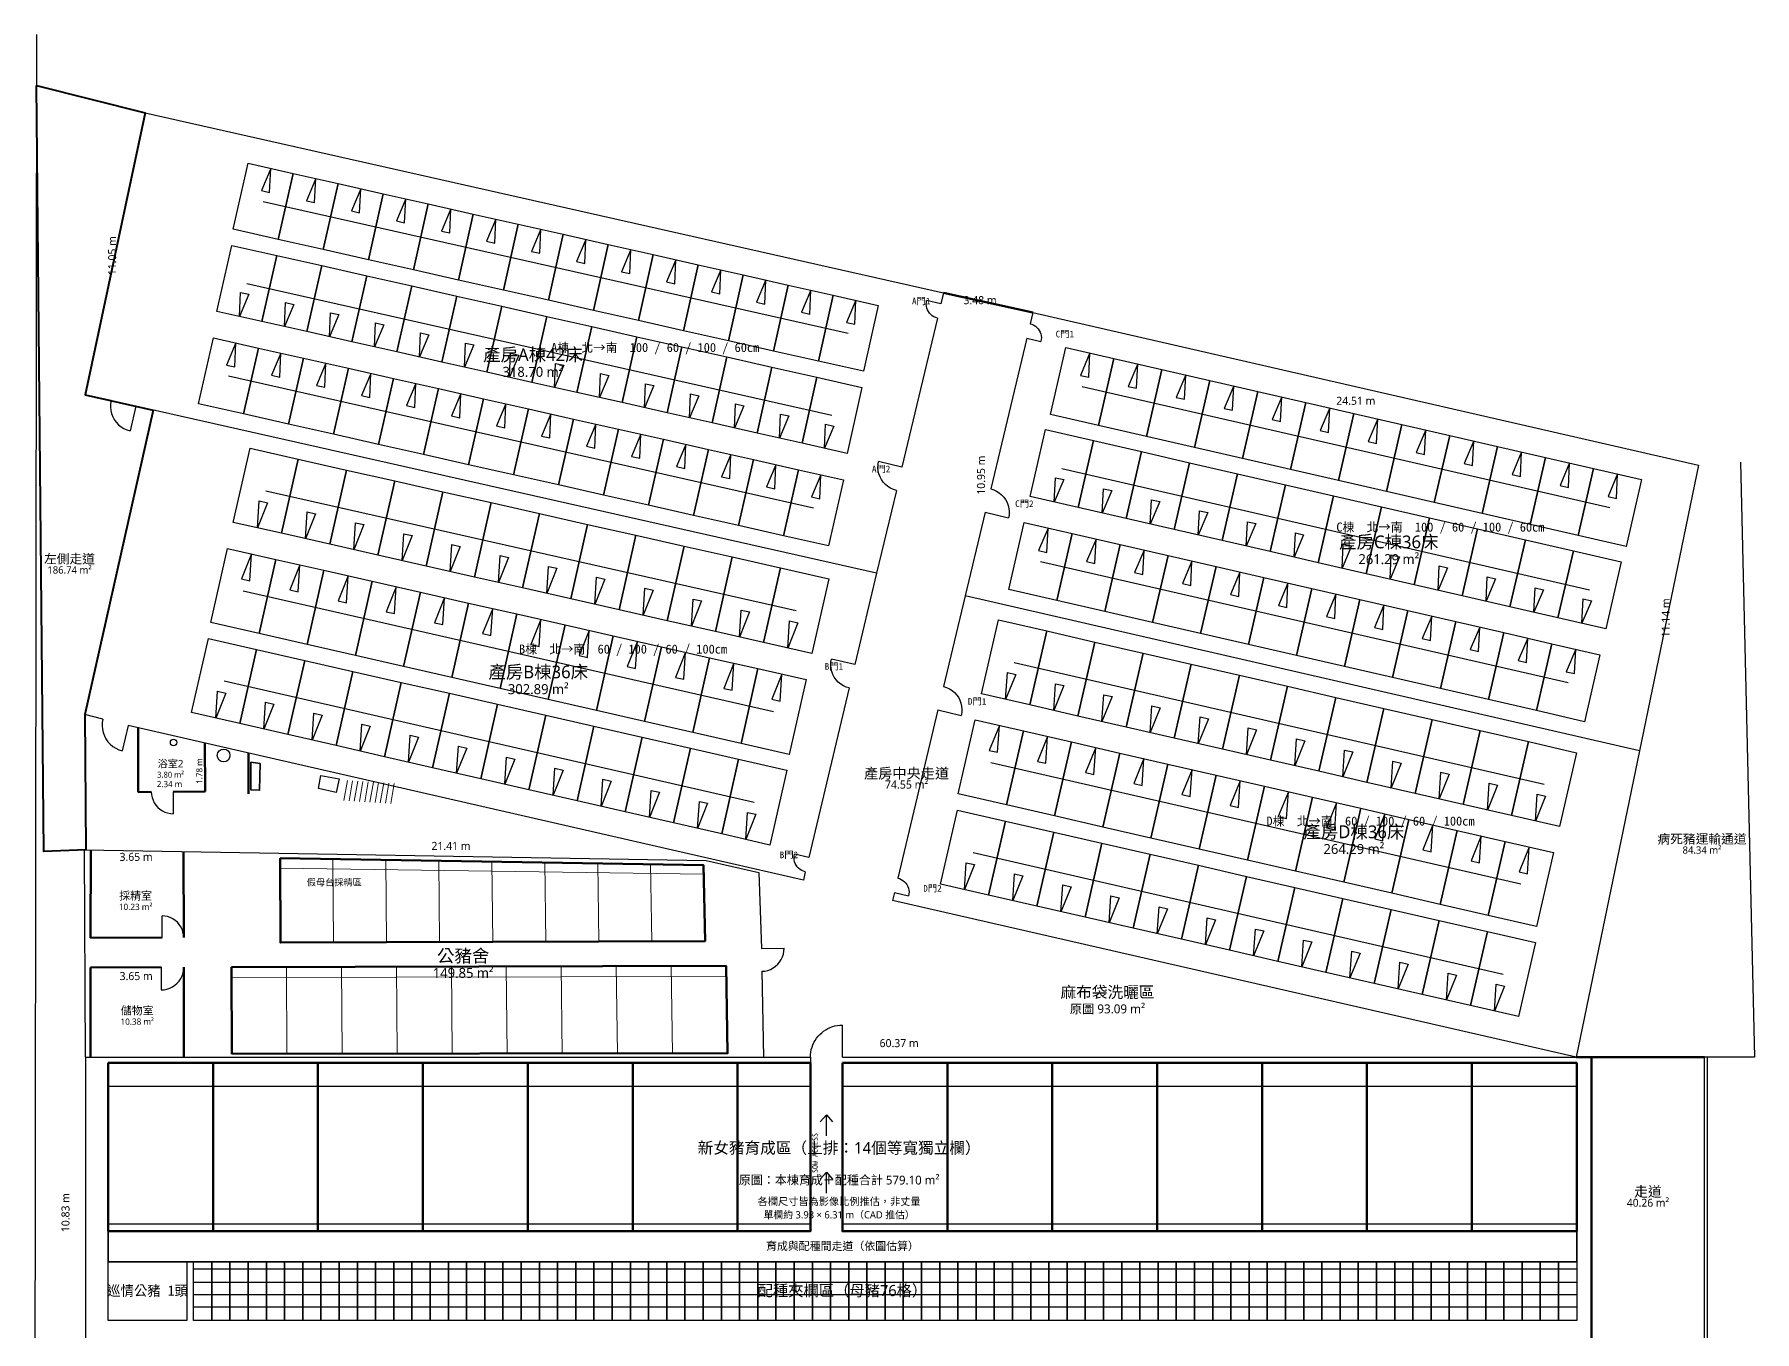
# Model space of a CAD drawing. Header units: metres. Extents: x -1.9 to 62.6, y -0.9 to 72.7.
# Drawn here: x -1.9 to 62.6, y 24 to 72.7 of the extents above; entities that cross this region are included whole.
import ezdxf

# ---------------------------------------------------------------- set-up
doc = ezdxf.new("R2010")
doc.units = ezdxf.units.M
for name, color, linetype, true_color in [('00_基地與外框', 7, 'Continuous', 0xb8c8d5), ('01_牆線_外牆', 7, 'Continuous', 0xffcd80), ('02_牆線_隔間', 7, 'Continuous', 0xd1dae2), ('03_門與開啟弧', 7, 'Continuous', 0x5bd9bd), ('04_走道界線', 7, 'Continuous', 0x6b8a9f), ('05_產床_產房', 7, 'Continuous', 0xd4a5f9), ('06_欄位_公豬舍', 7, 'Continuous', 0x83d4c4), ('07_欄位_後備女豬', 7, 'Continuous', 0xf6c06d), ('08_欄位_配種', 7, 'Continuous', 0x91d5a7), ('10_衛浴與設備', 7, 'Continuous', 0xffc8a4), ('11_家具_附屬設備', 7, 'Continuous', 0x93a5b5), ('13_產床_中心導線', 7, 'Continuous', 0x7f74aa), ('20A_文字_棟舍名稱', 7, 'Continuous', 0xf3f7fa), ('21_文字_原圖面積', 7, 'Continuous', 0x9dd7fe), ('22_文字_原圖尺寸', 7, 'Continuous', 0xffc978), ('23_文字_註解與推定', 7, 'Continuous', 0xf0a6a6), ('26_文字_CAD推估尺寸', 7, 'Continuous', 0xffad78)]:
    doc.layers.add(name, color=color, linetype=linetype, true_color=true_color)
for name, color, linetype in [('08A_配種區左側巡情公豬欄', 30, 'Continuous'), ('20B_文字_區域名稱', 7, 'Continuous'), ('52_配種欄_內部橫條', 8, 'Continuous'), ('53_育成欄_下側橫條', 2, 'Continuous'), ('V11.12.17_中央走道門號_待核', 7, 'Continuous'), ('V11.12.17_產床頭向', 7, 'Continuous'), ('V11.12.17_產房南北走道配置', 7, 'Continuous'), ('V11.12.20_母豬進出產房專用走道_待核', 4, 'Continuous'), ('V52_門扇開啟弧_真圓弧', 4, 'Continuous'), ('V63_東側通道外緣_非地籍', 4, 'Continuous'), ('V74_外側銜接_區域界線_非育成入口', 4, 'Continuous'), ('V75_育成東走道_獨立北側實牆', 7, 'CONTINUOUS'), ('V76_D棟下角至育成走道西角_獨立共牆', 7, 'Continuous')]:
    doc.layers.add(name, color=color, linetype=linetype)
doc.styles.add('CHINESE', font='msjh.ttc')

msp = doc.modelspace()

# ---------------------------------------------------------------- linework, layer by layer
at = {"layer": '00_基地與外框'}
msp.add_lwpolyline([(60.786, 34.334), (60.786, 0), (-1.918, 0), (-1.822, 72.685)], dxfattribs=at)
at = {"layer": '01_牆線_外牆'}
for points in [[(-0.018, 59.174), (2.241, 69.745)], [(2.241, 69.745), (32.166, 62.997)], [(32.166, 62.997), (32.067, 62.581)], [(31.939, 62.046), (30.605, 56.458)], [(35.512, 62.257), (35.411, 61.833)], [(35.512, 62.257), (60.471, 56.529)], [(35.283, 61.298), (33.933, 55.643)], [(0.955, 58.955), (-0.018, 59.174)], [(29.656, 52.483), (1.881, 58.746)], [(-0.032, 47.175), (2.539, 58.598)], [(60.471, 56.529), (58.254, 45.821)], [(30.396, 55.582), (29.656, 52.483)], [(33.724, 54.767), (32.975, 51.63)], [(29.656, 52.483), (28.837, 49.051)], [(32.975, 51.63), (32.163, 48.228)], [(58.254, 45.821), (32.975, 51.63)], [(28.628, 48.176), (27.11, 41.816)], [(0.651, 47.007), (-0.032, 47.175)], [(31.953, 47.352), (30.448, 41.046)], [(26.909, 40.972), (1.603, 46.772)], [(58.254, 45.821), (55.875, 34.334)], [(-0.037, 42.099), (23.267, 41.704)], [(0, 34.334), (-0.037, 42.099)], [(23.267, 41.704), (25.238, 41.253)], [(26.982, 41.281), (26.909, 40.972)], [(25.238, 41.253), (25.337, 38.402)], [(30.32, 40.511), (30.248, 40.207)], [(55.875, 34.334), (30.248, 40.207)], [(25.354, 37.552), (25.42, 34.334)], [(0, 34.334), (0, 0)], [(0, 34.334), (27.175, 34.334)], [(28.375, 34.334), (55.875, 34.334)], [(60.693, 0), (60.693, 34.334)]]:
    msp.add_lwpolyline(points, dxfattribs=at)
at = {"layer": '02_牆線_隔間', "lineweight": 60}
for p, q in [((1.97, 44.273), (1.969, 46.688)), ((2.464, 44.276), (1.97, 44.273)), ((4.482, 44.288), (3.284, 44.281)), ((0.191, 38.804), (0.194, 42.095)), ((3.674, 42.036), (3.68, 38.815)), ((2.866, 38.813), (0.191, 38.804)), ((0.187, 34.334), (0.19, 37.695)), ((0.19, 37.695), (2.833, 37.702)), ((3.683, 37.704), (3.685, 36.707)), ((3.685, 36.707), (3.689, 34.334))]:
    msp.add_line(p, q, dxfattribs=at)
at = {"layer": '02_牆線_隔間', "lineweight": 50}
for p, q in [((4.482, 44.288), (4.477, 46.113)), ((6.103, 45.741), (6.109, 44.201))]:
    msp.add_line(p, q, dxfattribs=at)
at = {"layer": '02_牆線_隔間', "lineweight": 53}
msp.add_line((56.45, 23.5), (56.45, 34.334), dxfattribs=at)
at = {"layer": '03_門與開啟弧'}
msp.add_line((28.375, 34.334), (28.375, 35.534), dxfattribs=at)
for points in [[(32.067, 62.581), (31.532, 62.709)], [(35.283, 61.298), (35.818, 61.171)], [(1.881, 58.746), (1.673, 57.819)], [(30.605, 56.458), (29.73, 56.667)], [(33.724, 54.767), (34.599, 54.558)], [(28.837, 49.051), (27.962, 49.26)], [(31.953, 47.352), (32.829, 47.143)], [(1.603, 46.772), (1.368, 45.821)], [(3.284, 44.281), (3.289, 43.461)], [(27.11, 41.816), (26.575, 41.943)], [(30.32, 40.511), (30.855, 40.383)], [(2.866, 38.813), (2.866, 39.627)], [(25.337, 38.402), (26.186, 38.419)], [(2.833, 37.702), (2.833, 36.852)], [(27.175, 34.334), (27.179, 34.428), (27.19, 34.522), (27.208, 34.614), (27.234, 34.705), (27.266, 34.793), (27.306, 34.879), (27.352, 34.961), (27.404, 35.039), (27.463, 35.113), (27.526, 35.183), (27.596, 35.246), (27.67, 35.305), (27.748, 35.357), (27.83, 35.403), (27.916, 35.443), (28.004, 35.475), (28.095, 35.501), (28.187, 35.519), (28.281, 35.53), (28.375, 35.534)]]:
    msp.add_lwpolyline(points, dxfattribs=at)
at = {"layer": '04_走道界線', "lineweight": 60}
msp.add_line((32.166, 62.997), (35.512, 62.257), dxfattribs=at)
at = {"layer": '04_走道界線', "lineweight": 40}
msp.add_lwpolyline([(-1.841, 70.769), (2.241, 69.744), (-0.018, 59.174), (2.539, 58.598), (-0.032, 47.175), (0.008, 42.099), (-1.56, 42.046)], close=True, dxfattribs=at)
at = {"layer": '04_走道界線', "lineweight": 35}
msp.add_lwpolyline([(28.375, 27.8), (55.9, 27.8), (55.9, 26.65), (0.85, 26.65), (0.85, 27.8), (27.175, 27.8)], dxfattribs=at)
at = {"layer": '05_產床_產房'}
for points in [[(6.098, 67.85), (7.785, 67.469), (7.227, 64.995), (5.54, 65.376)], [(7.785, 67.469), (9.472, 67.089), (8.914, 64.615), (7.227, 64.995)], [(9.472, 67.089), (11.159, 66.709), (10.601, 64.235), (8.914, 64.615)], [(11.159, 66.709), (12.846, 66.328), (12.288, 63.854), (10.601, 64.235)], [(12.846, 66.328), (14.533, 65.948), (13.976, 63.474), (12.288, 63.854)], [(14.533, 65.948), (16.221, 65.567), (15.663, 63.093), (13.976, 63.474)], [(16.221, 65.567), (17.908, 65.187), (17.35, 62.713), (15.663, 63.093)], [(17.908, 65.187), (19.595, 64.806), (19.037, 62.332), (17.35, 62.713)], [(5.484, 64.773), (7.171, 64.393), (6.613, 61.919), (4.926, 62.299)], [(19.595, 64.806), (21.282, 64.426), (20.724, 61.952), (19.037, 62.332)], [(7.171, 64.393), (8.858, 64.013), (8.3, 61.539), (6.613, 61.919)], [(8.858, 64.013), (10.545, 63.632), (9.988, 61.158), (8.3, 61.539)], [(21.282, 64.426), (22.969, 64.046), (22.411, 61.572), (20.724, 61.952)], [(22.969, 64.046), (24.656, 63.665), (24.099, 61.191), (22.411, 61.572)], [(10.545, 63.632), (12.232, 63.252), (11.675, 60.778), (9.988, 61.158)], [(12.232, 63.252), (13.92, 62.871), (13.362, 60.397), (11.675, 60.778)], [(24.656, 63.665), (26.344, 63.285), (25.786, 60.811), (24.099, 61.191)], [(26.344, 63.285), (28.031, 62.904), (27.473, 60.43), (25.786, 60.811)], [(13.92, 62.871), (15.607, 62.491), (15.049, 60.017), (13.362, 60.397)], [(28.031, 62.904), (29.718, 62.524), (29.16, 60.05), (27.473, 60.43)], [(15.607, 62.491), (17.294, 62.11), (16.736, 59.636), (15.049, 60.017)], [(17.294, 62.11), (18.981, 61.73), (18.423, 59.256), (16.736, 59.636)], [(4.791, 61.305), (6.478, 60.924), (5.92, 58.45), (4.233, 58.831)], [(18.981, 61.73), (20.669, 61.349), (20.111, 58.876), (18.423, 59.256)], [(20.669, 61.349), (22.356, 60.969), (21.798, 58.495), (20.111, 58.876)], [(6.478, 60.924), (8.166, 60.544), (7.608, 58.07), (5.92, 58.45)], [(22.356, 60.969), (24.043, 60.589), (23.485, 58.115), (21.798, 58.495)], [(36.752, 60.946), (38.551, 60.533), (37.975, 58.023), (36.176, 58.436)], [(8.166, 60.544), (9.853, 60.163), (9.295, 57.689), (7.608, 58.07)], [(9.853, 60.163), (11.54, 59.783), (10.982, 57.309), (9.295, 57.689)], [(24.043, 60.589), (25.73, 60.208), (25.172, 57.734), (23.485, 58.115)], [(25.73, 60.208), (27.417, 59.828), (26.859, 57.354), (25.172, 57.734)], [(38.551, 60.533), (40.349, 60.12), (39.773, 57.61), (37.975, 58.023)], [(40.349, 60.12), (42.148, 59.708), (41.571, 57.197), (39.773, 57.61)], [(11.54, 59.783), (13.227, 59.403), (12.669, 56.928), (10.982, 57.309)], [(13.227, 59.403), (14.914, 59.022), (14.356, 56.548), (12.669, 56.928)], [(27.417, 59.828), (29.104, 59.447), (28.547, 56.973), (26.859, 57.354)], [(42.148, 59.708), (43.946, 59.295), (43.37, 56.784), (41.571, 57.197)], [(14.914, 59.022), (16.601, 58.642), (16.044, 56.168), (14.356, 56.548)], [(43.946, 59.295), (45.744, 58.882), (45.168, 56.372), (43.37, 56.784)], [(45.744, 58.882), (47.543, 58.47), (46.967, 55.959), (45.168, 56.372)], [(16.601, 58.642), (18.289, 58.261), (17.731, 55.787), (16.044, 56.168)], [(18.289, 58.261), (19.976, 57.881), (19.418, 55.407), (17.731, 55.787)], [(47.543, 58.47), (49.341, 58.057), (48.765, 55.546), (46.967, 55.959)], [(49.341, 58.057), (51.14, 57.644), (50.563, 55.133), (48.765, 55.546)], [(19.976, 57.881), (21.663, 57.5), (21.105, 55.026), (19.418, 55.407)], [(21.663, 57.5), (23.35, 57.12), (22.792, 54.646), (21.105, 55.026)], [(35.993, 57.863), (37.791, 57.45), (37.215, 54.94), (35.417, 55.353)], [(37.791, 57.45), (39.59, 57.037), (39.013, 54.527), (37.215, 54.94)], [(51.14, 57.644), (52.938, 57.231), (52.362, 54.72), (50.563, 55.133)], [(6.166, 57.165), (7.974, 56.757), (7.347, 53.975), (5.539, 54.385)], [(7.974, 56.757), (9.782, 56.349), (9.154, 53.565), (7.347, 53.975)], [(23.35, 57.12), (25.037, 56.739), (24.479, 54.266), (22.792, 54.646)], [(39.59, 57.037), (41.388, 56.624), (40.812, 54.114), (39.013, 54.527)], [(52.938, 57.231), (54.736, 56.819), (54.16, 54.307), (52.362, 54.72)], [(54.736, 56.819), (56.535, 56.406), (55.958, 53.894), (54.16, 54.307)], [(9.782, 56.349), (11.59, 55.942), (10.961, 53.155), (9.154, 53.565)], [(25.037, 56.739), (26.724, 56.359), (26.167, 53.885), (24.479, 54.266)], [(26.724, 56.359), (28.412, 55.979), (27.854, 53.505), (26.167, 53.885)], [(41.388, 56.624), (43.186, 56.211), (42.61, 53.7), (40.812, 54.114)], [(43.186, 56.211), (44.984, 55.798), (44.408, 53.287), (42.61, 53.7)], [(56.535, 56.406), (58.333, 55.993), (57.757, 53.481), (55.958, 53.894)], [(11.59, 55.942), (13.398, 55.534), (12.769, 52.746), (10.961, 53.155)], [(13.398, 55.534), (15.206, 55.127), (14.576, 52.336), (12.769, 52.746)], [(44.984, 55.798), (46.783, 55.385), (46.207, 52.874), (44.408, 53.287)], [(15.206, 55.127), (17.014, 54.719), (16.384, 51.926), (14.576, 52.336)], [(46.783, 55.385), (48.581, 54.972), (48.005, 52.461), (46.207, 52.874)], [(48.581, 54.972), (50.38, 54.559), (49.803, 52.048), (48.005, 52.461)], [(17.014, 54.719), (18.822, 54.311), (18.191, 51.516), (16.384, 51.926)], [(18.822, 54.311), (20.63, 53.903), (19.999, 51.106), (18.191, 51.516)], [(35.185, 54.38), (36.984, 53.967), (36.407, 51.457), (34.609, 51.87)], [(50.38, 54.559), (52.178, 54.147), (51.602, 51.635), (49.803, 52.048)], [(20.63, 53.903), (22.437, 53.496), (21.806, 50.697), (19.999, 51.106)], [(36.984, 53.967), (38.782, 53.554), (38.206, 51.043), (36.407, 51.457)], [(38.782, 53.554), (40.58, 53.141), (40.004, 50.63), (38.206, 51.043)], [(52.178, 54.147), (53.976, 53.734), (53.4, 51.222), (51.602, 51.635)], [(53.976, 53.734), (55.775, 53.321), (55.198, 50.809), (53.4, 51.222)], [(5.323, 53.409), (7.13, 52.999), (6.503, 50.216), (4.696, 50.628)], [(7.13, 52.999), (8.938, 52.589), (8.31, 49.805), (6.503, 50.216)], [(22.437, 53.496), (24.245, 53.088), (23.614, 50.287), (21.806, 50.697)], [(24.245, 53.088), (26.053, 52.68), (25.421, 49.877), (23.614, 50.287)], [(40.58, 53.141), (42.379, 52.728), (41.802, 50.217), (40.004, 50.63)], [(55.775, 53.321), (57.573, 52.908), (56.996, 50.396), (55.198, 50.809)], [(8.938, 52.589), (10.745, 52.179), (10.117, 49.393), (8.31, 49.805)], [(26.053, 52.68), (27.861, 52.273), (27.229, 49.467), (25.421, 49.877)], [(42.379, 52.728), (44.177, 52.315), (43.601, 49.804), (41.802, 50.217)], [(44.177, 52.315), (45.975, 51.901), (45.399, 49.391), (43.601, 49.804)], [(10.745, 52.179), (12.552, 51.769), (11.924, 48.981), (10.117, 49.393)], [(12.552, 51.769), (14.36, 51.36), (13.731, 48.569), (11.924, 48.981)], [(45.975, 51.901), (47.773, 51.489), (47.197, 48.977), (45.399, 49.391)], [(14.36, 51.36), (16.167, 50.95), (15.538, 48.157), (13.731, 48.569)], [(16.167, 50.95), (17.975, 50.54), (17.345, 47.745), (15.538, 48.157)], [(47.773, 51.489), (49.572, 51.075), (48.995, 48.564), (47.197, 48.977)], [(49.572, 51.075), (51.37, 50.662), (50.794, 48.151), (48.995, 48.564)], [(17.975, 50.54), (19.782, 50.13), (19.151, 47.333), (17.345, 47.745)], [(34.227, 50.727), (36.033, 50.312), (35.395, 47.537), (33.589, 47.951)], [(36.033, 50.312), (37.839, 49.897), (37.201, 47.122), (35.395, 47.537)], [(51.37, 50.662), (53.168, 50.249), (52.592, 47.738), (50.794, 48.151)], [(4.603, 50.034), (6.41, 49.622), (5.783, 46.84), (3.976, 47.254)], [(19.782, 50.13), (21.59, 49.72), (20.959, 46.921), (19.151, 47.333)], [(21.59, 49.72), (23.397, 49.311), (22.765, 46.509), (20.959, 46.921)], [(37.839, 49.897), (39.645, 49.482), (39.007, 46.707), (37.201, 47.122)], [(53.168, 50.249), (54.967, 49.836), (54.39, 47.324), (52.592, 47.738)], [(54.967, 49.836), (56.765, 49.423), (56.188, 46.911), (54.39, 47.324)], [(6.41, 49.622), (8.217, 49.21), (7.589, 46.426), (5.783, 46.84)], [(8.217, 49.21), (10.024, 48.798), (9.396, 46.012), (7.589, 46.426)], [(23.397, 49.311), (25.204, 48.901), (24.572, 46.098), (22.765, 46.509)], [(39.645, 49.482), (41.451, 49.067), (40.813, 46.293), (39.007, 46.707)], [(41.451, 49.067), (43.257, 48.652), (42.619, 45.878), (40.813, 46.293)], [(10.024, 48.798), (11.831, 48.386), (11.202, 45.598), (9.396, 46.012)], [(11.831, 48.386), (13.638, 47.975), (13.009, 45.184), (11.202, 45.598)], [(25.204, 48.901), (27.012, 48.491), (26.379, 45.686), (24.572, 46.098)], [(43.257, 48.652), (45.062, 48.237), (44.425, 45.464), (42.619, 45.878)], [(13.638, 47.975), (15.445, 47.563), (14.815, 44.77), (13.009, 45.184)], [(45.062, 48.237), (46.868, 47.822), (46.231, 45.049), (44.425, 45.464)], [(46.868, 47.822), (48.674, 47.407), (48.037, 44.634), (46.231, 45.049)], [(15.445, 47.563), (17.252, 47.151), (16.622, 44.356), (14.815, 44.77)], [(17.252, 47.151), (19.059, 46.739), (18.428, 43.942), (16.622, 44.356)], [(48.674, 47.407), (50.48, 46.992), (49.843, 44.22), (48.037, 44.634)], [(19.059, 46.739), (20.866, 46.327), (20.235, 43.528), (18.428, 43.942)], [(33.355, 46.979), (35.161, 46.564), (34.524, 43.79), (32.718, 44.204)], [(35.161, 46.564), (36.967, 46.15), (36.33, 43.375), (34.524, 43.79)], [(50.48, 46.992), (52.286, 46.577), (51.649, 43.805), (49.843, 44.22)], [(52.286, 46.577), (54.092, 46.162), (53.456, 43.39), (51.649, 43.805)], [(20.866, 46.327), (22.673, 45.915), (22.041, 43.114), (20.235, 43.528)], [(22.673, 45.915), (24.48, 45.503), (23.848, 42.7), (22.041, 43.114)], [(36.967, 46.15), (38.773, 45.735), (38.136, 42.961), (36.33, 43.375)], [(54.092, 46.162), (55.898, 45.747), (55.261, 42.976), (53.456, 43.39)], [(24.48, 45.503), (26.287, 45.091), (25.654, 42.286), (23.848, 42.7)], [(38.773, 45.735), (40.579, 45.32), (39.942, 42.547), (38.136, 42.961)], [(40.579, 45.32), (42.385, 44.906), (41.748, 42.133), (39.942, 42.547)], [(42.385, 44.906), (44.191, 44.491), (43.554, 41.718), (41.748, 42.133)], [(44.191, 44.491), (45.998, 44.077), (45.36, 41.304), (43.554, 41.718)], [(45.998, 44.077), (47.803, 43.662), (47.166, 40.89), (45.36, 41.304)], [(32.687, 43.595), (34.493, 43.181), (33.855, 40.406), (32.049, 40.82)], [(47.803, 43.662), (49.61, 43.247), (48.973, 40.475), (47.166, 40.89)], [(49.61, 43.247), (51.416, 42.833), (50.779, 40.061), (48.973, 40.475)], [(34.493, 43.181), (36.299, 42.767), (35.661, 39.992), (33.855, 40.406)], [(36.299, 42.767), (38.105, 42.353), (37.468, 39.578), (35.661, 39.992)], [(51.416, 42.833), (53.222, 42.418), (52.585, 39.647), (50.779, 40.061)], [(38.105, 42.353), (39.911, 41.938), (39.274, 39.164), (37.468, 39.578)], [(39.911, 41.938), (41.717, 41.524), (41.08, 38.751), (39.274, 39.164)], [(53.222, 42.418), (55.028, 42.003), (54.391, 39.232), (52.585, 39.647)], [(41.717, 41.524), (43.523, 41.11), (42.886, 38.337), (41.08, 38.751)], [(43.523, 41.11), (45.33, 40.695), (44.692, 37.923), (42.886, 38.337)], [(45.33, 40.695), (47.136, 40.281), (46.499, 37.509), (44.692, 37.923)], [(47.136, 40.281), (48.942, 39.867), (48.305, 37.095), (46.499, 37.509)], [(48.942, 39.867), (50.748, 39.453), (50.111, 36.681), (48.305, 37.095)], [(50.748, 39.453), (52.554, 39.038), (51.917, 36.267), (50.111, 36.681)], [(52.554, 39.038), (54.36, 38.624), (53.724, 35.853), (51.917, 36.267)]]:
    msp.add_lwpolyline(points, close=True, dxfattribs=at)
at = {"layer": '06_欄位_公豬舍', "lineweight": 18}
for p, q in [((7.293, 41.417), (23.176, 41.187)), ((5.478, 37.315), (24.018, 37.36))]:
    msp.add_line(p, q, dxfattribs=at)
at = {"layer": '06_欄位_公豬舍', "lineweight": 13}
for p, q in [((9.276, 41.764), (9.293, 38.634)), ((11.261, 41.731), (11.283, 38.64)), ((13.246, 41.697), (13.273, 38.647)), ((15.231, 41.663), (15.263, 38.654)), ((17.216, 41.63), (17.253, 38.66)), ((19.2, 41.596), (19.243, 38.667)), ((21.185, 41.562), (21.233, 38.673)), ((7.536, 37.71), (7.549, 34.459)), ((9.596, 37.716), (9.614, 34.46)), ((11.655, 37.721), (11.679, 34.462)), ((13.714, 37.727), (13.744, 34.464)), ((15.774, 37.732), (15.809, 34.466)), ((17.833, 37.738), (17.873, 34.468)), ((19.892, 37.743), (19.938, 34.47)), ((21.951, 37.748), (22.003, 34.472))]:
    msp.add_line(p, q, dxfattribs=at)
at = {"layer": '06_欄位_公豬舍', "lineweight": 50}
for points in [[(7.292, 41.798), (23.17, 41.529), (23.223, 38.68), (7.302, 38.627)], [(5.477, 37.705), (24.011, 37.754), (24.068, 34.474), (5.484, 34.457)]]:
    msp.add_lwpolyline(points, close=True, dxfattribs=at)
at = {"layer": '07_欄位_後備女豬'}
for p, q in [((0.85, 33.244), (27.175, 33.244)), ((28.375, 33.244), (55.9, 33.244))]:
    msp.add_line(p, q, dxfattribs=at)
at = {"layer": '07_欄位_後備女豬', "lineweight": 50}
for points in [[(0.85, 34.114), (4.782, 34.114), (4.782, 27.8), (0.85, 27.8)], [(4.782, 34.114), (8.714, 34.114), (8.714, 27.8), (4.782, 27.8)], [(8.714, 34.114), (12.646, 34.114), (12.646, 27.8), (8.714, 27.8)], [(12.646, 34.114), (16.579, 34.114), (16.579, 27.8), (12.646, 27.8)], [(16.579, 34.114), (20.511, 34.114), (20.511, 27.8), (16.579, 27.8)], [(20.511, 34.114), (24.443, 34.114), (24.443, 27.8), (20.511, 27.8)], [(24.443, 34.114), (27.175, 34.114), (27.175, 27.8), (24.443, 27.8)], [(28.375, 34.114), (32.307, 34.114), (32.307, 27.8), (28.375, 27.8)], [(32.307, 34.114), (36.239, 34.114), (36.239, 27.8), (32.307, 27.8)], [(36.239, 34.114), (40.171, 34.114), (40.171, 27.8), (36.239, 27.8)], [(40.171, 34.114), (44.104, 34.114), (44.104, 27.8), (40.171, 27.8)], [(44.104, 34.114), (48.036, 34.114), (48.036, 27.8), (44.104, 27.8)], [(48.036, 34.114), (51.968, 34.114), (51.968, 27.8), (48.036, 27.8)], [(51.968, 34.114), (55.9, 34.114), (55.9, 27.8), (51.968, 27.8)]]:
    msp.add_lwpolyline(points, close=True, dxfattribs=at)
at = {"layer": '08_欄位_配種'}
msp.add_line((4.05, 26.386), (55.9, 26.386), dxfattribs=at)
for points in [[(4.05, 26.65), (4.732, 26.65), (4.732, 24.45), (4.05, 24.45)], [(4.732, 26.65), (5.414, 26.65), (5.414, 24.45), (4.732, 24.45)], [(5.414, 26.65), (6.097, 26.65), (6.097, 24.45), (5.414, 24.45)], [(6.097, 26.65), (6.779, 26.65), (6.779, 24.45), (6.097, 24.45)], [(6.779, 26.65), (7.461, 26.65), (7.461, 24.45), (6.779, 24.45)], [(7.461, 26.65), (8.143, 26.65), (8.143, 24.45), (7.461, 24.45)], [(8.143, 26.65), (8.826, 26.65), (8.826, 24.45), (8.143, 24.45)], [(8.826, 26.65), (9.508, 26.65), (9.508, 24.45), (8.826, 24.45)], [(9.508, 26.65), (10.19, 26.65), (10.19, 24.45), (9.508, 24.45)], [(10.19, 26.65), (10.872, 26.65), (10.872, 24.45), (10.19, 24.45)], [(10.872, 26.65), (11.555, 26.65), (11.555, 24.45), (10.872, 24.45)], [(11.555, 26.65), (12.237, 26.65), (12.237, 24.45), (11.555, 24.45)], [(12.237, 26.65), (12.919, 26.65), (12.919, 24.45), (12.237, 24.45)], [(12.919, 26.65), (13.601, 26.65), (13.601, 24.45), (12.919, 24.45)], [(13.601, 26.65), (14.284, 26.65), (14.284, 24.45), (13.601, 24.45)], [(14.284, 26.65), (14.966, 26.65), (14.966, 24.45), (14.284, 24.45)], [(14.966, 26.65), (15.648, 26.65), (15.648, 24.45), (14.966, 24.45)], [(15.648, 26.65), (16.33, 26.65), (16.33, 24.45), (15.648, 24.45)], [(16.33, 26.65), (17.012, 26.65), (17.012, 24.45), (16.33, 24.45)], [(17.012, 26.65), (17.695, 26.65), (17.695, 24.45), (17.012, 24.45)], [(17.695, 26.65), (18.377, 26.65), (18.377, 24.45), (17.695, 24.45)], [(18.377, 26.65), (19.059, 26.65), (19.059, 24.45), (18.377, 24.45)], [(19.059, 26.65), (19.741, 26.65), (19.741, 24.45), (19.059, 24.45)], [(19.741, 26.65), (20.424, 26.65), (20.424, 24.45), (19.741, 24.45)], [(20.424, 26.65), (21.106, 26.65), (21.106, 24.45), (20.424, 24.45)], [(21.106, 26.65), (21.788, 26.65), (21.788, 24.45), (21.106, 24.45)], [(21.788, 26.65), (22.47, 26.65), (22.47, 24.45), (21.788, 24.45)], [(22.47, 26.65), (23.153, 26.65), (23.153, 24.45), (22.47, 24.45)], [(23.153, 26.65), (23.835, 26.65), (23.835, 24.45), (23.153, 24.45)], [(23.835, 26.65), (24.517, 26.65), (24.517, 24.45), (23.835, 24.45)], [(24.517, 26.65), (25.199, 26.65), (25.199, 24.45), (24.517, 24.45)], [(25.199, 26.65), (25.882, 26.65), (25.882, 24.45), (25.199, 24.45)], [(25.882, 26.65), (26.564, 26.65), (26.564, 24.45), (25.882, 24.45)], [(26.564, 26.65), (27.246, 26.65), (27.246, 24.45), (26.564, 24.45)], [(27.246, 26.65), (27.928, 26.65), (27.928, 24.45), (27.246, 24.45)], [(27.928, 26.65), (28.611, 26.65), (28.611, 24.45), (27.928, 24.45)], [(28.611, 26.65), (29.293, 26.65), (29.293, 24.45), (28.611, 24.45)], [(29.293, 26.65), (29.975, 26.65), (29.975, 24.45), (29.293, 24.45)], [(29.975, 26.65), (30.657, 26.65), (30.657, 24.45), (29.975, 24.45)], [(30.657, 26.65), (31.339, 26.65), (31.339, 24.45), (30.657, 24.45)], [(31.339, 26.65), (32.022, 26.65), (32.022, 24.45), (31.339, 24.45)], [(32.022, 26.65), (32.704, 26.65), (32.704, 24.45), (32.022, 24.45)], [(32.704, 26.65), (33.386, 26.65), (33.386, 24.45), (32.704, 24.45)], [(33.386, 26.65), (34.068, 26.65), (34.068, 24.45), (33.386, 24.45)], [(34.068, 26.65), (34.751, 26.65), (34.751, 24.45), (34.068, 24.45)], [(34.751, 26.65), (35.433, 26.65), (35.433, 24.45), (34.751, 24.45)], [(35.433, 26.65), (36.115, 26.65), (36.115, 24.45), (35.433, 24.45)], [(36.115, 26.65), (36.797, 26.65), (36.797, 24.45), (36.115, 24.45)], [(36.797, 26.65), (37.48, 26.65), (37.48, 24.45), (36.797, 24.45)], [(37.48, 26.65), (38.162, 26.65), (38.162, 24.45), (37.48, 24.45)], [(38.162, 26.65), (38.844, 26.65), (38.844, 24.45), (38.162, 24.45)], [(38.844, 26.65), (39.526, 26.65), (39.526, 24.45), (38.844, 24.45)], [(39.526, 26.65), (40.209, 26.65), (40.209, 24.45), (39.526, 24.45)], [(40.209, 26.65), (40.891, 26.65), (40.891, 24.45), (40.209, 24.45)], [(40.891, 26.65), (41.573, 26.65), (41.573, 24.45), (40.891, 24.45)], [(41.573, 26.65), (42.255, 26.65), (42.255, 24.45), (41.573, 24.45)], [(42.255, 26.65), (42.938, 26.65), (42.938, 24.45), (42.255, 24.45)], [(42.938, 26.65), (43.62, 26.65), (43.62, 24.45), (42.938, 24.45)], [(43.62, 26.65), (44.302, 26.65), (44.302, 24.45), (43.62, 24.45)], [(44.302, 26.65), (44.984, 26.65), (44.984, 24.45), (44.302, 24.45)], [(44.984, 26.65), (45.666, 26.65), (45.666, 24.45), (44.984, 24.45)], [(45.666, 26.65), (46.349, 26.65), (46.349, 24.45), (45.666, 24.45)], [(46.349, 26.65), (47.031, 26.65), (47.031, 24.45), (46.349, 24.45)], [(47.031, 26.65), (47.713, 26.65), (47.713, 24.45), (47.031, 24.45)], [(47.713, 26.65), (48.395, 26.65), (48.395, 24.45), (47.713, 24.45)], [(48.395, 26.65), (49.078, 26.65), (49.078, 24.45), (48.395, 24.45)], [(49.078, 26.65), (49.76, 26.65), (49.76, 24.45), (49.078, 24.45)], [(49.76, 26.65), (50.442, 26.65), (50.442, 24.45), (49.76, 24.45)], [(50.442, 26.65), (51.124, 26.65), (51.124, 24.45), (50.442, 24.45)], [(51.124, 26.65), (51.807, 26.65), (51.807, 24.45), (51.124, 24.45)], [(51.807, 26.65), (52.489, 26.65), (52.489, 24.45), (51.807, 24.45)], [(52.489, 26.65), (53.171, 26.65), (53.171, 24.45), (52.489, 24.45)], [(53.171, 26.65), (53.853, 26.65), (53.853, 24.45), (53.171, 24.45)], [(53.853, 26.65), (54.536, 26.65), (54.536, 24.45), (53.853, 24.45)], [(54.536, 26.65), (55.218, 26.65), (55.218, 24.45), (54.536, 24.45)], [(55.218, 26.65), (55.9, 26.65), (55.9, 24.45), (55.218, 24.45)]]:
    msp.add_lwpolyline(points, close=True, dxfattribs=at)
at = {"layer": '08A_配種區左側巡情公豬欄'}
msp.add_lwpolyline([(0.85, 26.65), (3.8, 26.65), (3.8, 24.45), (0.85, 24.45)], close=True, dxfattribs=at)
at = {"layer": '10_衛浴與設備', "lineweight": 35}
msp.add_lwpolyline([(6.193, 45.397), (6.541, 45.341), (6.526, 44.337), (6.197, 44.354)], close=True, dxfattribs=at)
at = {"layer": '10_衛浴與設備'}
for centre, radius in [((3.299, 46.13), 0.12), ((5.174, 45.643), 0.24)]:
    msp.add_circle(centre, radius, dxfattribs=at)
at = {"layer": '11_家具_附屬設備', "lineweight": 18}
for p, q in [((9.815, 44.708), (9.684, 43.952)), ((10.01, 44.695), (9.879, 43.939)), ((10.205, 44.683), (10.074, 43.927)), ((10.399, 44.671), (10.269, 43.915)), ((10.594, 44.658), (10.464, 43.902)), ((10.789, 44.646), (10.658, 43.89)), ((10.984, 44.634), (10.853, 43.877)), ((11.179, 44.621), (11.048, 43.865)), ((11.374, 44.609), (11.243, 43.852)), ((11.569, 44.597), (11.439, 43.84))]:
    msp.add_line(p, q, dxfattribs=at)
at = {"layer": '11_家具_附屬設備', "lineweight": 30}
msp.add_lwpolyline([(8.822, 44.895), (9.504, 44.764), (9.39, 44.26), (8.728, 44.411)], close=True, dxfattribs=at)
at = {"layer": '13_產床_中心導線'}
for points in [[(6.662, 66.423), (28.595, 61.477)], [(6.048, 63.346), (27.982, 58.401)], [(5.356, 59.877), (27.289, 54.932)], [(37.364, 59.485), (57.146, 54.944)], [(36.604, 56.401), (56.386, 51.858)], [(6.756, 55.57), (26.641, 51.075)], [(35.796, 52.918), (55.578, 48.374)], [(5.913, 51.813), (25.792, 47.294)], [(34.811, 49.132), (54.677, 44.569)], [(5.193, 48.438), (25.067, 43.895)], [(33.939, 45.384), (53.806, 40.825)], [(33.271, 42.001), (53.139, 37.445)]]:
    msp.add_lwpolyline(points, dxfattribs=at)
at = {"layer": '52_配種欄_內部橫條'}
for p, q in [((4.05, 25.89), (55.9, 25.89)), ((4.05, 25.43), (55.9, 25.43)), ((4.05, 24.97), (55.9, 24.97))]:
    msp.add_line(p, q, dxfattribs=at)
at = {"layer": '53_育成欄_下側橫條'}
for p, q in [((0.85, 28.08), (27.175, 28.08)), ((28.375, 28.08), (55.9, 28.08))]:
    msp.add_line(p, q, dxfattribs=at)
at = {"layer": 'V11.12.17_產床頭向'}
for points in [[(6.941, 67.66), (6.59, 66.829), (6.902, 66.759)], [(8.628, 67.279), (8.277, 66.449), (8.589, 66.378)], [(10.315, 66.899), (9.964, 66.068), (10.276, 65.998)], [(12.002, 66.518), (11.651, 65.688), (11.963, 65.617)], [(13.69, 66.138), (13.338, 65.307), (13.651, 65.237)], [(15.377, 65.758), (15.026, 64.927), (15.338, 64.856)], [(17.064, 65.377), (16.713, 64.546), (17.025, 64.476)], [(18.751, 64.997), (18.4, 64.166), (18.712, 64.096)], [(20.439, 64.616), (20.087, 63.786), (20.399, 63.715)], [(22.126, 64.236), (21.774, 63.405), (22.087, 63.335)], [(23.813, 63.855), (23.462, 63.025), (23.774, 62.954)], [(25.5, 63.475), (25.149, 62.644), (25.461, 62.574)], [(5.77, 62.109), (5.809, 63.01), (6.121, 62.94)], [(7.457, 61.729), (7.496, 62.63), (7.808, 62.559)], [(27.187, 63.094), (26.836, 62.264), (27.148, 62.193)], [(28.874, 62.714), (28.523, 61.883), (28.835, 61.813)], [(9.144, 61.348), (9.183, 62.249), (9.495, 62.179)], [(10.831, 60.968), (10.87, 61.869), (11.182, 61.799)], [(12.518, 60.587), (12.557, 61.489), (12.87, 61.418)], [(5.635, 61.114), (5.283, 60.284), (5.596, 60.213)], [(7.322, 60.734), (6.971, 59.903), (7.283, 59.833)], [(14.206, 60.207), (14.245, 61.108), (14.557, 61.038)], [(15.893, 59.827), (15.932, 60.728), (16.244, 60.657)], [(37.652, 60.74), (37.294, 59.897), (37.606, 59.825)], [(9.009, 60.354), (8.658, 59.523), (8.97, 59.453)], [(17.58, 59.446), (17.619, 60.347), (17.931, 60.277)], [(39.45, 60.327), (39.092, 59.484), (39.404, 59.413)], [(10.696, 59.973), (10.345, 59.142), (10.657, 59.072)], [(12.383, 59.593), (12.032, 58.762), (12.344, 58.692)], [(19.267, 59.066), (19.306, 59.967), (19.618, 59.896)], [(20.954, 58.685), (20.993, 59.586), (21.305, 59.516)], [(41.248, 59.914), (40.891, 59.071), (41.203, 59)], [(43.047, 59.502), (42.689, 58.659), (43.001, 58.587)], [(14.071, 59.212), (13.719, 58.382), (14.031, 58.311)], [(15.758, 58.832), (15.406, 58.001), (15.719, 57.931)], [(22.641, 58.305), (22.68, 59.206), (22.993, 59.136)], [(24.328, 57.924), (24.368, 58.825), (24.68, 58.755)], [(44.845, 59.089), (44.487, 58.246), (44.799, 58.174)], [(17.445, 58.451), (17.094, 57.621), (17.406, 57.55)], [(19.132, 58.071), (18.781, 57.24), (19.093, 57.17)], [(26.016, 57.544), (26.055, 58.445), (26.367, 58.375)], [(27.703, 57.164), (27.742, 58.065), (28.054, 57.994)], [(46.644, 58.676), (46.286, 57.833), (46.598, 57.761)], [(48.442, 58.263), (48.084, 57.42), (48.396, 57.349)], [(20.819, 57.691), (20.468, 56.86), (20.78, 56.789)], [(50.24, 57.851), (49.883, 57.007), (50.195, 56.936)], [(52.039, 57.438), (51.681, 56.595), (51.993, 56.523)], [(22.506, 57.31), (22.155, 56.48), (22.467, 56.409)], [(24.194, 56.93), (23.842, 56.099), (24.154, 56.029)], [(53.837, 57.025), (53.48, 56.182), (53.791, 56.11)], [(25.881, 56.549), (25.529, 55.719), (25.842, 55.648)], [(27.568, 56.169), (27.217, 55.338), (27.529, 55.268)], [(55.636, 56.612), (55.278, 55.769), (55.59, 55.698)], [(57.434, 56.2), (57.076, 55.356), (57.388, 55.285)], [(36.316, 55.146), (36.362, 56.06), (36.673, 55.989)], [(38.114, 54.733), (38.16, 55.647), (38.472, 55.576)], [(6.443, 54.18), (6.506, 55.188), (6.819, 55.118)], [(39.913, 54.32), (39.958, 55.234), (40.27, 55.163)], [(41.711, 53.907), (41.757, 54.822), (42.069, 54.75)], [(8.25, 53.77), (8.314, 54.779), (8.626, 54.709)], [(10.058, 53.36), (10.121, 54.37), (10.434, 54.3)], [(36.084, 54.173), (35.727, 53.331), (36.039, 53.259)], [(43.509, 53.494), (43.555, 54.409), (43.867, 54.337)], [(11.865, 52.95), (11.929, 53.961), (12.241, 53.891)], [(13.673, 52.541), (13.737, 53.552), (14.049, 53.482)], [(37.883, 53.76), (37.525, 52.917), (37.837, 52.846)], [(45.307, 53.081), (45.353, 53.995), (45.665, 53.924)], [(47.106, 52.668), (47.151, 53.582), (47.463, 53.511)], [(6.226, 53.204), (5.851, 52.265), (6.163, 52.195)], [(15.48, 52.131), (15.544, 53.143), (15.857, 53.073)], [(39.681, 53.347), (39.323, 52.504), (39.635, 52.433)], [(41.479, 52.934), (41.122, 52.091), (41.434, 52.02)], [(48.904, 52.255), (48.95, 53.169), (49.262, 53.098)], [(8.034, 52.794), (7.658, 51.855), (7.97, 51.784)], [(9.841, 52.384), (9.465, 51.444), (9.777, 51.374)], [(17.288, 51.721), (17.352, 52.734), (17.664, 52.664)], [(19.095, 51.311), (19.16, 52.325), (19.472, 52.255)], [(43.278, 52.521), (42.92, 51.678), (43.232, 51.607)], [(50.702, 51.842), (50.748, 52.757), (51.06, 52.685)], [(52.501, 51.429), (52.547, 52.343), (52.858, 52.272)], [(11.649, 51.974), (11.273, 51.034), (11.585, 50.963)], [(20.902, 50.902), (20.967, 51.916), (21.279, 51.846)], [(45.076, 52.108), (44.718, 51.265), (45.03, 51.194)], [(46.874, 51.695), (46.517, 50.852), (46.828, 50.78)], [(54.299, 51.016), (54.345, 51.93), (54.657, 51.859)], [(13.456, 51.564), (13.08, 50.623), (13.392, 50.553)], [(15.264, 51.155), (14.887, 50.213), (15.199, 50.142)], [(22.71, 50.492), (22.775, 51.507), (23.087, 51.437)], [(24.517, 50.082), (24.583, 51.098), (24.895, 51.028)], [(48.672, 51.282), (48.315, 50.439), (48.627, 50.367)], [(56.097, 50.603), (56.143, 51.517), (56.455, 51.446)], [(17.071, 50.745), (16.695, 49.802), (17.007, 49.732)], [(18.878, 50.335), (18.502, 49.392), (18.814, 49.321)], [(26.325, 49.672), (26.39, 50.689), (26.702, 50.619)], [(50.471, 50.869), (50.113, 50.026), (50.425, 49.954)], [(52.269, 50.456), (51.911, 49.613), (52.223, 49.541)], [(20.686, 49.925), (20.309, 48.981), (20.621, 48.911)], [(54.067, 50.043), (53.71, 49.2), (54.022, 49.128)], [(22.493, 49.516), (22.116, 48.571), (22.428, 48.5)], [(24.301, 49.106), (23.924, 48.16), (24.236, 48.09)], [(55.866, 49.63), (55.508, 48.786), (55.82, 48.715)], [(26.108, 48.696), (25.731, 47.75), (26.043, 47.679)], [(34.492, 47.744), (34.559, 48.751), (34.871, 48.679)], [(4.88, 47.047), (4.943, 48.056), (5.255, 47.985)], [(36.298, 47.329), (36.365, 48.336), (36.677, 48.265)], [(38.104, 46.915), (38.171, 47.922), (38.483, 47.85)], [(6.686, 46.633), (6.75, 47.642), (7.062, 47.572)], [(8.493, 46.219), (8.556, 47.229), (8.868, 47.159)], [(39.91, 46.5), (39.977, 47.507), (40.289, 47.435)], [(41.716, 46.085), (41.783, 47.092), (42.095, 47.02)], [(10.299, 45.805), (10.363, 46.816), (10.675, 46.745)], [(34.258, 46.772), (33.879, 45.836), (34.191, 45.765)], [(43.522, 45.671), (43.589, 46.677), (43.901, 46.606)], [(12.106, 45.391), (12.17, 46.403), (12.482, 46.332)], [(13.912, 44.977), (13.976, 45.989), (14.289, 45.919)], [(36.064, 46.357), (35.685, 45.422), (35.997, 45.35)], [(37.87, 45.942), (37.491, 45.007), (37.803, 44.936)], [(45.328, 45.256), (45.395, 46.263), (45.707, 46.191)], [(47.134, 44.842), (47.201, 45.848), (47.513, 45.776)], [(15.719, 44.563), (15.783, 45.576), (16.095, 45.505)], [(17.525, 44.149), (17.59, 45.163), (17.902, 45.092)], [(39.676, 45.528), (39.297, 44.593), (39.609, 44.521)], [(48.94, 44.427), (49.007, 45.433), (49.319, 45.361)], [(19.332, 43.735), (19.396, 44.749), (19.709, 44.679)], [(41.482, 45.113), (41.103, 44.178), (41.415, 44.107)], [(43.288, 44.698), (42.909, 43.764), (43.221, 43.692)], [(50.746, 44.012), (50.813, 45.018), (51.125, 44.947)], [(52.553, 43.598), (52.619, 44.603), (52.931, 44.532)], [(21.138, 43.321), (21.203, 44.336), (21.515, 44.266)], [(22.945, 42.907), (23.01, 43.923), (23.322, 43.852)], [(45.094, 44.284), (44.715, 43.349), (45.027, 43.278)], [(46.901, 43.869), (46.522, 42.935), (46.834, 42.863)], [(54.358, 43.183), (54.425, 44.189), (54.737, 44.117)], [(24.751, 42.493), (24.816, 43.51), (25.129, 43.439)], [(48.706, 43.455), (48.328, 42.52), (48.639, 42.448)], [(50.513, 43.04), (50.134, 42.106), (50.446, 42.034)], [(52.319, 42.625), (51.94, 41.691), (52.252, 41.619)], [(54.125, 42.211), (53.746, 41.277), (54.058, 41.205)], [(32.952, 40.613), (33.019, 41.62), (33.331, 41.549)], [(34.758, 40.199), (34.825, 41.206), (35.137, 41.135)], [(36.565, 39.785), (36.632, 40.792), (36.944, 40.721)], [(38.371, 39.371), (38.438, 40.378), (38.75, 40.306)], [(40.177, 38.958), (40.244, 39.964), (40.556, 39.892)], [(41.983, 38.544), (42.05, 39.55), (42.362, 39.478)], [(43.789, 38.13), (43.856, 39.136), (44.168, 39.064)], [(45.596, 37.716), (45.663, 38.722), (45.974, 38.65)], [(47.402, 37.302), (47.469, 38.308), (47.781, 38.236)], [(49.208, 36.888), (49.275, 37.894), (49.587, 37.822)], [(51.014, 36.474), (51.081, 37.48), (51.393, 37.408)], [(52.82, 36.06), (52.887, 37.066), (53.199, 36.994)]]:
    msp.add_lwpolyline(points, close=True, dxfattribs=at)
at = {"layer": 'V11.12.20_母豬進出產房專用走道_待核'}
for p, q in [((27.175, 34.334), (27.175, 27.8)), ((28.375, 34.114), (28.375, 27.8)), ((27.545, 31.905), (27.775, 32.165)), ((27.775, 31.385), (27.775, 32.165)), ((27.775, 32.165), (28.005, 31.905)), ((27.545, 29.755), (27.775, 30.015)), ((27.775, 29.235), (27.775, 30.015)), ((27.775, 30.015), (28.005, 29.755))]:
    msp.add_line(p, q, dxfattribs=at)
at = {"layer": 'V52_門扇開啟弧_真圓弧'}
for points in [[(31.939, 62.046), (31.871, 62.067), (31.805, 62.097), (31.744, 62.136), (31.689, 62.182), (31.64, 62.234), (31.599, 62.293), (31.565, 62.357), (31.54, 62.424), (31.524, 62.494), (31.517, 62.566), (31.52, 62.638), (31.532, 62.709)], [(35.411, 61.833), (35.479, 61.812), (35.545, 61.782), (35.606, 61.744), (35.661, 61.698), (35.71, 61.645), (35.751, 61.586), (35.785, 61.523), (35.81, 61.455), (35.826, 61.385), (35.833, 61.314), (35.83, 61.242), (35.818, 61.171)], [(0.955, 58.955), (0.935, 58.832), (0.932, 58.708), (0.945, 58.584), (0.974, 58.464), (1.019, 58.348), (1.078, 58.238), (1.151, 58.138), (1.237, 58.048), (1.334, 57.97), (1.44, 57.905), (1.553, 57.854), (1.673, 57.819)], [(30.396, 55.582), (30.284, 55.617), (30.177, 55.666), (30.077, 55.729), (29.987, 55.804), (29.907, 55.891), (29.838, 55.987), (29.784, 56.091), (29.743, 56.201), (29.717, 56.316), (29.706, 56.433), (29.71, 56.551), (29.73, 56.667)], [(33.933, 55.643), (34.045, 55.608), (34.152, 55.559), (34.252, 55.496), (34.342, 55.421), (34.422, 55.334), (34.49, 55.238), (34.545, 55.134), (34.586, 55.024), (34.612, 54.909), (34.623, 54.792), (34.619, 54.674), (34.599, 54.558)], [(28.628, 48.176), (28.516, 48.211), (28.409, 48.26), (28.309, 48.323), (28.218, 48.398), (28.138, 48.484), (28.07, 48.58), (28.015, 48.684), (27.974, 48.795), (27.948, 48.909), (27.938, 49.027), (27.942, 49.144), (27.962, 49.26)], [(32.163, 48.228), (32.275, 48.193), (32.382, 48.144), (32.482, 48.081), (32.572, 48.006), (32.652, 47.92), (32.72, 47.824), (32.775, 47.719), (32.816, 47.609), (32.842, 47.494), (32.853, 47.377), (32.849, 47.259), (32.829, 47.143)], [(0.651, 47.007), (0.628, 46.88), (0.623, 46.752), (0.634, 46.625), (0.661, 46.499), (0.705, 46.379), (0.764, 46.265), (0.837, 46.16), (0.924, 46.065), (1.022, 45.983), (1.13, 45.914), (1.246, 45.859), (1.368, 45.821)], [(2.464, 44.276), (2.472, 44.169), (2.494, 44.063), (2.529, 43.962), (2.577, 43.866), (2.637, 43.778), (2.708, 43.697), (2.789, 43.627), (2.879, 43.568), (2.975, 43.521), (3.077, 43.487), (3.182, 43.467), (3.289, 43.461)], [(26.982, 41.281), (26.913, 41.302), (26.848, 41.332), (26.787, 41.37), (26.732, 41.416), (26.683, 41.469), (26.641, 41.528), (26.607, 41.591), (26.583, 41.659), (26.567, 41.729), (26.56, 41.8), (26.563, 41.872), (26.575, 41.943)], [(30.448, 41.046), (30.517, 41.025), (30.582, 40.995), (30.643, 40.956), (30.698, 40.91), (30.747, 40.858), (30.789, 40.799), (30.822, 40.735), (30.847, 40.668), (30.863, 40.598), (30.87, 40.526), (30.867, 40.454), (30.855, 40.383)], [(3.68, 38.813), (3.674, 38.919), (3.653, 39.024), (3.619, 39.124), (3.571, 39.22), (3.512, 39.309), (3.442, 39.389), (3.362, 39.459), (3.273, 39.518), (3.178, 39.565), (3.077, 39.599), (2.973, 39.62), (2.866, 39.627)], [(25.354, 37.552), (25.464, 37.561), (25.573, 37.585), (25.677, 37.623), (25.776, 37.674), (25.867, 37.738), (25.949, 37.813), (26.021, 37.898), (26.081, 37.991), (26.128, 38.092), (26.162, 38.198), (26.181, 38.307), (26.186, 38.419)], [(2.833, 36.852), (2.944, 36.859), (3.053, 36.881), (3.158, 36.917), (3.258, 36.966), (3.35, 37.028), (3.434, 37.101), (3.507, 37.185), (3.569, 37.277), (3.618, 37.377), (3.654, 37.482), (3.675, 37.591), (3.683, 37.702)]]:
    msp.add_lwpolyline(points, dxfattribs=at)
at = {"layer": 'V63_東側通道外緣_非地籍'}
msp.add_line((62.036, 56.64), (62.57, 34.334), dxfattribs=at)
at = {"layer": 'V74_外側銜接_區域界線_非育成入口'}
msp.add_line((62.57, 34.334), (60.693, 34.334), dxfattribs=at)
at = {"layer": 'V75_育成東走道_獨立北側實牆', "lineweight": 90}
msp.add_line((60.693, 34.334), (56.45, 34.334), dxfattribs=at)
at = {"layer": 'V76_D棟下角至育成走道西角_獨立共牆', "lineweight": 90}
msp.add_line((55.875, 34.334), (56.45, 34.334), dxfattribs=at)

# ---------------------------------------------------------------- texts
at = {"layer": '20A_文字_棟舍名稱', "char_height": 0.48, "attachment_point": 5, "style": 'CHINESE'}
for s, insert in [('產房A棟42床', (16.77, 60.646)), ('產房C棟36床', (48.856, 53.622)), ('產房B棟36床', (16.971, 48.747)), ('產房D棟36床', (47.547, 42.752)), ('公豬舍', (14.156, 38.105))]:
    msp.add_mtext(s, dxfattribs=dict(at, insert=insert))
at = {"layer": '20B_文字_區域名稱'}
msp.add_text('假母台採精區', height=0.245, dxfattribs=at).set_placement((8.295, 40.765))
at = {"layer": '20B_文字_區域名稱', "attachment_point": 5, "style": 'CHINESE'}
for s, insert, char_height in [('左側走道', (-0.602, 52.999), 0.35), ('浴室2', (3.185, 45.321), 0.28), ('產房中央走道', (30.779, 44.951), 0.39), ('病死豬運輸通道', (60.598, 42.494), 0.35), ('採精室', (1.875, 40.364), 0.3), ('麻布袋洗曬區', (38.311, 36.742), 0.43), ('儲物室', (1.936, 36.06), 0.3), ('新女豬育成區（上排：14個等寬獨立欄）', (28.25, 30.9), 0.43), ('走道', (58.572, 29.267), 0.38), ('配種夾欄區（母豬76格）', (28.375, 25.55), 0.42)]:
    msp.add_mtext(s, dxfattribs=dict(at, insert=insert, char_height=char_height))
at = {"layer": '20B_文字_區域名稱', "insert": (2.325, 25.55), "char_height": 0.385, "attachment_point": 5}
msp.add_mtext('巡情公豬 1頭', dxfattribs=at)
at = {"layer": '21_文字_原圖面積', "attachment_point": 5, "style": 'CHINESE'}
for s, insert, char_height in [('318.70 m²', (16.77, 60.026), 0.3744), ('261.29 m²', (48.856, 53.002), 0.3744), ('186.74 m²', (-0.602, 52.599), 0.273), ('302.89 m²', (16.971, 48.127), 0.3744), ('3.80 m²', (3.185, 44.921), 0.2184), ('74.55 m²', (30.779, 44.551), 0.3042), ('264.29 m²', (47.547, 42.132), 0.3744), ('84.34 m²', (60.598, 42.094), 0.273), ('10.23 m²', (1.875, 39.964), 0.234), ('149.85 m²', (14.156, 37.485), 0.3744), ('原圖 93.09 m²', (38.311, 36.122), 0.3354), ('10.38 m²', (1.936, 35.66), 0.234), ('原圖：本棟育成＋配種合計 579.10 m²', (28.25, 29.7), 0.33), ('40.26 m²', (58.572, 28.867), 0.2964)]:
    msp.add_mtext(s, dxfattribs=dict(at, insert=insert, char_height=char_height))
at = {"layer": '22_文字_原圖尺寸', "attachment_point": 5, "rotation": 90, "style": 'CHINESE'}
for s, insert, char_height in [('11.05 m', (1, 64.385), 0.3), ('10.95 m', (33.574, 56.155), 0.3), ('11.14 m', (59.24, 50.804), 0.3), ('1.78 m', (4.267, 45.058), 0.23), ('10.83 m', (-0.75, 28.5), 0.3)]:
    msp.add_mtext(s, dxfattribs=dict(at, insert=insert, char_height=char_height))
at = {"layer": '22_文字_原圖尺寸', "attachment_point": 5, "style": 'CHINESE'}
for s, insert, char_height in [('3.48 m', (33.533, 62.715), 0.3), ('24.51 m', (47.62, 58.942), 0.3), ('2.34 m', (3.147, 44.569), 0.23), ('3.65 m', (1.894, 41.838), 0.3), ('21.41 m', (13.7, 42.249), 0.3), ('3.65 m', (1.896, 37.368), 0.3), ('60.37 m', (30.5, 34.854), 0.3)]:
    msp.add_mtext(s, dxfattribs=dict(at, insert=insert, char_height=char_height))
at = {"layer": '23_文字_註解與推定', "attachment_point": 5, "style": 'CHINESE'}
for s, insert, char_height in [('各欄尺寸皆為影像比例推估，非丈量', (28.25, 28.9), 0.28), ('育成與配種間走道（依圖估算）', (28.375, 27.225), 0.3)]:
    msp.add_mtext(s, dxfattribs=dict(at, insert=insert, char_height=char_height))
at = {"layer": '26_文字_CAD推估尺寸', "insert": (28.25, 28.4), "char_height": 0.27, "attachment_point": 5, "style": 'CHINESE'}
msp.add_mtext('單欄約 3.93 × 6.31 m（CAD 推估）', dxfattribs=at)
at = {"layer": 'V11.12.17_中央走道門號_待核'}
for s, p in [('A門1', (30.982, 62.557)), ('C門1', (36.368, 61.322)), ('A門2', (29.48, 56.264)), ('C門2', (34.849, 54.961)), ('B門1', (27.711, 48.858)), ('D門1', (33.079, 47.546)), ('B門2', (26.025, 41.792)), ('D門2', (31.405, 40.535))]:
    msp.add_text(s, height=0.25, dxfattribs=at).set_placement(p)
at = {"layer": 'V11.12.17_產房南北走道配置'}
for s, p in [('A棟  北→南  100 / 60 / 100 / 60cm', (17.454, 60.774)), ('C棟  北→南  100 / 60 / 100 / 60cm', (46.89, 54.039)), ('B棟  北→南  60 / 100 / 60 / 100cm', (16.25, 49.463)), ('D棟  北→南  60 / 100 / 60 / 100cm', (44.27, 43.014))]:
    msp.add_text(s, height=0.34, dxfattribs=at).set_placement(p)
at = {"layer": 'V11.12.20_母豬進出產房專用走道_待核'}
msp.add_text('SOW ACCESS', height=0.21, rotation=90, dxfattribs=at).set_placement((27.45, 29.985))

doc.saveas('drawing.dxf')
